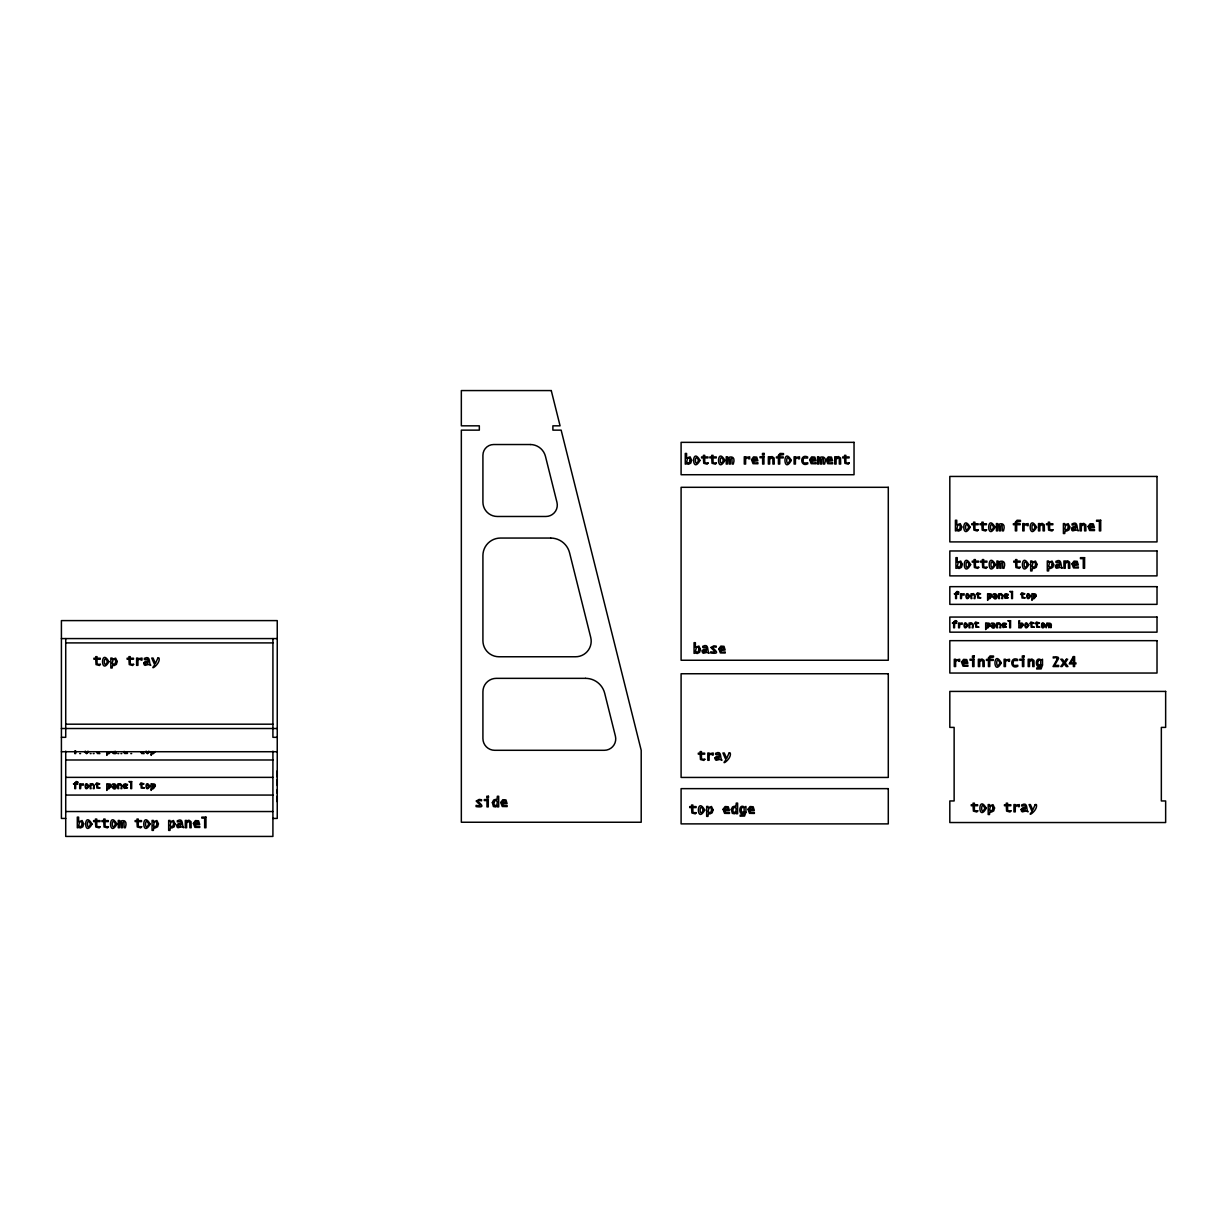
<?xml version="1.0" encoding="UTF-8"?>
<svg xmlns="http://www.w3.org/2000/svg" width="1227" height="1227" viewBox="0 0 1227 1227"><rect width="100%" height="100%" fill="white"/><g stroke="black" fill="none" stroke-linecap="round" stroke-linejoin="round"><path stroke-width="1.5" d="M87.976 751.154L86.611 753.041L85.261 751.154M148.85 751.154L147.501 753.041L146.151 751.154M111.013 751.568L109.004 753.7A1.61 1.61 0 0 1 107.961 753.317L106.795 755.357L106.795 752.028M155.292 751.568L153.283 753.7A1.61 1.61 0 0 1 152.24 753.317L151.074 755.357L151.074 752.028M88.881 751.706L86.611 753.7L84.356 751.706M149.755 751.706L147.501 753.7L145.246 751.706M110.031 751.906L109.157 752.995L107.669 752.366M154.311 751.906L153.436 752.995L151.949 752.366M112.301 751.645C111.366 754.682 118.528 753.869 116.013 752.289M113.298 751.584L114.188 752.933L115.123 751.2M61.411 638.577L277.241 638.577M65.721 642.902L272.915 642.902M65.721 724.191L272.915 724.191M61.411 728.516L277.241 728.516M61.411 737.32L65.721 737.32L65.721 638.577M277.241 737.32L272.915 737.32L272.915 638.577M61.411 751.722L277.241 751.722M79.694 753.593L80.583 753.593M90.2 753.593L91.089 753.593M93.252 753.593L94.126 753.593M117.869 753.593L118.758 753.593M120.921 753.593L121.81 753.593M130.783 753.593L131.672 753.593M65.721 759.988L272.915 759.988M65.721 777.366L272.915 777.366M65.721 795.065L272.915 795.065M65.721 811.538L272.915 811.538M65.721 818.44L61.411 818.44L61.411 620.601L277.241 620.601L277.241 818.44L272.915 818.44M123.267 751.768L124.725 753.531L127.516 753.393L124.909 752.795L124.172 751.384M141.887 751.982L144.142 753.577L141.626 753.485L140.998 751.844M97.608 751.982L99.862 753.577L97.347 753.485L96.718 751.844M277.287 770.771L277.287 777.212M277.287 779.222L277.287 785.602M277.287 789.452L277.287 793.608M277.287 795.97L277.287 801.814M272.915 751.139L272.915 836.431L65.721 836.431L65.721 751.139M75.66 750.863L75.66 753.593L74.77 753.593L74.77 750.863M745.924 812.259L744.544 816.062L740.096 816.17L740.234 815.05L744.037 815.05L744.636 812.213C738.485 818.731 737.872 802.09 744.666 807.259L745.924 806.415L745.924 812.259M1042.505 665.095L1041.14 668.884L1036.677 668.991L1036.83 667.871L1040.634 667.871L1041.232 665.034C1035.067 671.552 1034.468 654.911 1041.263 660.08L1042.505 659.236L1042.505 665.095M83.681 823.854L82.838 826.799L80.614 827.918A2.408 2.408 0 0 1 79.049 827.351L77.301 827.826L77.301 817.121L78.62 817.121L78.62 821.814L82.117 820.526L83.681 823.854M117.209 661.46L116.366 664.405L114.142 665.525A2.408 2.408 0 0 1 112.577 664.973L112.148 668.025L110.829 668.025L110.829 658.055L112.148 658.055L112.148 659.42L115.645 658.132L117.209 661.46M111.059 786.062L109.004 788.777A1.61 1.61 0 0 1 107.961 788.394L106.795 790.433L106.795 783.792L107.669 783.792C107.255 784.636 111.703 782.627 111.059 786.062M155.338 786.062L153.283 788.777A1.61 1.61 0 0 1 152.24 788.394L151.074 790.433L151.074 783.792L151.949 783.792C151.534 784.636 155.982 782.627 155.338 786.062M158.452 823.854L157.593 826.799L155.384 827.918A2.408 2.408 0 0 1 153.82 827.351L153.375 830.403L152.056 830.403L152.056 820.434L153.375 820.434L153.375 821.814L156.887 820.526L158.452 823.854M175.047 823.854L174.203 826.799L171.979 827.918A2.408 2.408 0 0 1 170.415 827.351L169.986 830.403L168.666 830.403L168.666 820.434L169.986 820.434L169.986 821.814L173.482 820.526L175.047 823.854M492.349 802.611L493.407 806.522L495.647 806.967L497.364 805.51L497.364 806.891L498.683 806.891L498.683 796.262L497.364 796.262L496.935 799.973A2.408 2.408 0 0 0 495.371 799.421L493.607 800.05L492.349 802.611M691.66 460.171L690.801 463.1L688.592 464.22A2.408 2.408 0 0 1 687.028 463.668L685.264 464.143L685.264 453.438L686.583 453.438L686.583 458.131L690.095 456.827L691.66 460.171M700.448 649.39L699.605 652.335L697.381 653.454A2.408 2.408 0 0 1 695.816 652.902L694.068 653.377L694.068 642.672L695.387 642.672L695.387 647.365L698.884 646.062L700.448 649.39M713.056 809.835L712.197 812.765L709.988 813.9A2.408 2.408 0 0 1 708.424 813.332L707.979 816.384L706.66 816.384L706.66 806.415L707.979 806.415L707.979 807.795L711.491 806.492L713.056 809.835M731.277 809.452L732.32 813.348L734.574 813.792L736.277 812.351L736.277 813.731L737.611 813.731L737.611 803.102L736.277 803.102L735.847 806.814A2.408 2.408 0 0 0 734.283 806.262L732.519 806.891L731.277 809.452M961.815 526.981L960.971 529.926L958.747 531.046A2.408 2.408 0 0 1 957.183 530.478L955.419 530.954L955.419 520.248L956.753 520.248L956.753 524.941L960.25 523.653L961.815 526.981M962.305 564.389L961.462 567.334L959.238 568.454A2.408 2.408 0 0 1 957.673 567.886L955.925 568.362L955.925 557.656L957.244 557.656L957.244 562.349L960.741 561.061L962.305 564.389M989.944 625.203L987.904 627.917A1.61 1.61 0 0 1 986.845 627.534L985.68 629.574L985.68 622.933L986.569 622.933C986.14 623.776 990.603 621.767 989.944 625.203M991.876 595.985L989.836 598.699A1.61 1.61 0 0 1 988.793 598.316L987.612 600.356L987.612 593.715L988.502 593.715C988.088 594.558 992.536 592.534 991.876 595.985M994.56 807.979L993.717 810.924L991.493 812.044A2.408 2.408 0 0 1 989.928 811.492L989.499 814.529L988.18 814.529L988.18 804.575L989.499 804.575L989.499 805.94L992.996 804.651L994.56 807.979M1023.119 625.203L1021.079 627.917A1.61 1.61 0 0 1 1020.036 627.534L1018.87 627.856L1018.87 620.724L1019.744 620.724C1017.29 625.939 1023.41 620.509 1023.119 625.203M1037.076 564.389L1036.232 567.334L1034.008 568.454A2.408 2.408 0 0 1 1032.444 567.886L1031.999 570.938L1030.68 570.938L1030.68 560.984L1031.999 560.984L1031.999 562.349L1035.511 561.061L1037.076 564.389M1036.155 595.985L1034.116 598.699A1.61 1.61 0 0 1 1033.073 598.316L1031.892 600.356L1031.892 593.715L1032.781 593.715C1032.367 594.558 1036.815 592.534 1036.155 595.985M1053.671 564.389L1052.827 567.334L1050.603 568.454A2.408 2.408 0 0 1 1049.039 567.886L1048.61 570.938L1047.291 570.938L1047.291 560.984L1048.61 560.984L1048.61 562.349L1052.106 561.061L1053.671 564.389M1069.791 526.981L1068.947 529.926L1066.723 531.046A2.408 2.408 0 0 1 1065.159 530.478L1064.729 533.53L1063.395 533.53L1063.395 523.576L1064.729 523.576L1064.729 524.941L1068.226 523.653L1069.791 526.981M74.801 782.918L74.77 783.9L73.436 783.9L74.77 784.559L74.77 788.654L75.66 788.654L75.66 784.559L77.976 783.9C74.28 785.341 75.614 780.817 78.16 782.366L76.304 781.492L74.801 782.918M778.455 455.432L778.409 456.919L776.415 456.919L776.415 457.916L778.409 457.916L778.409 464.067L779.743 464.067L779.743 457.916L783.225 457.916L783.225 456.919L779.743 456.919L779.835 455.186L783.501 454.603L783.501 453.561L780.065 453.438L778.455 455.432M953.686 622.058L953.655 623.04L952.336 623.04L953.655 623.699L953.655 627.795L954.545 627.795L954.545 623.699L956.876 623.04C953.164 624.482 954.514 619.957 957.06 621.506L955.189 620.632L953.686 622.058M955.634 592.825L955.603 593.822L954.269 593.822L955.603 594.481L955.603 598.577L956.477 598.577L956.477 594.481L958.808 593.822C955.097 595.264 956.447 590.739 958.993 592.273L957.137 591.414L955.634 592.825M988.471 657.917L988.425 659.405L986.431 659.405L986.431 660.402L988.425 660.402L988.425 666.552L989.76 666.552L989.76 660.402L993.241 660.402L993.241 659.405L989.76 659.405L989.852 657.672L993.517 657.089L993.517 656.046L990.082 655.924L988.471 657.917M1015.404 522.257L1015.358 523.745L1013.379 523.745L1013.379 524.727L1015.358 524.727L1015.358 530.877L1016.692 530.877L1016.692 524.727L1020.189 524.727L1020.189 523.745L1016.692 523.745L1016.8 521.996L1020.465 521.429L1020.465 520.371L1017.014 520.248L1015.404 522.257M88.911 786.231C83.927 794.881 83.911 777.581 88.911 786.231M92.025 824.099C83.543 839.099 83.528 809.114 92.025 824.099M108.912 661.706C100.43 676.706 100.415 646.721 108.912 661.706M116.933 824.099C108.451 839.099 108.436 809.114 116.933 824.099M149.801 786.231C144.817 794.881 144.801 777.581 149.801 786.231M150.139 824.099C141.657 839.099 141.642 809.114 150.139 824.099M700.003 460.401C691.507 475.401 691.491 445.416 700.003 460.401M724.912 460.401C716.415 475.401 716.399 445.416 724.912 460.401M704.743 810.065C696.261 825.081 696.246 795.096 704.743 810.065M791.323 460.401C782.841 475.401 782.826 445.416 791.323 460.401M970.158 527.227C961.677 542.227 961.661 512.242 970.158 527.227M970.649 564.635C962.167 579.635 962.152 549.65 970.649 564.635M967.796 625.371C962.812 634.022 962.812 616.721 967.796 625.371M969.744 596.138C964.759 604.804 964.744 587.503 969.744 596.138M995.066 527.227C986.585 542.227 986.569 512.242 995.066 527.227M995.557 564.635C987.075 579.635 987.06 549.65 995.557 564.635M986.263 808.225C977.781 823.225 977.766 793.24 986.263 808.225M1001.339 662.902C992.858 677.902 992.842 647.917 1001.339 662.902M1028.763 564.635C1020.281 579.635 1020.266 549.65 1028.763 564.635M1028.686 625.371C1023.701 634.022 1023.686 616.721 1028.686 625.371M1030.619 596.138C1025.634 604.804 1025.634 587.503 1030.619 596.138M1036.585 527.227C1028.088 542.227 1028.073 512.242 1036.585 527.227M1045.297 625.371C1040.297 634.022 1040.297 616.721 1045.297 625.371M802.887 459.788L803.256 462.073A2.331 2.331 0 0 0 804.437 463.039L807.749 462.778L807.749 463.821C799.866 467.64 799.651 453.346 807.611 456.935L807.611 458.054L803.9 458.008L802.887 459.788M1012.904 662.273L1013.272 664.559A2.331 2.331 0 0 0 1014.453 665.54L1017.766 665.264L1017.766 666.307C1009.898 670.141 1009.668 655.832 1017.643 659.436L1017.643 660.54L1013.916 660.494L1012.904 662.273M123.267 785.74L124.28 788.409L127.516 787.765C118.252 788.961 133.958 783.731 124.218 784.099A2.439 2.439 0 0 0 123.39 785.249L123.267 785.74M193.375 823.363L194.878 827.366L199.756 827.458L199.756 826.415L196.289 826.768L194.802 825.019L199.71 824.437L198.575 820.786L195.384 820.556L193.375 823.363M500.754 802.504L502.272 806.507L507.134 806.599L507.134 805.556L503.668 805.909L502.18 804.16L507.088 803.578L505.953 799.927L502.763 799.697L500.754 802.504M718.823 648.914L720.326 652.917L725.188 653.009L725.188 651.951L721.737 652.304L720.249 650.571L725.142 649.988L724.022 646.338L720.832 646.092L718.823 648.914M723.071 809.345L724.574 813.348L729.452 813.44L729.452 812.381L725.985 812.749L724.497 811.001L729.405 810.418L728.271 806.768L725.08 806.538L723.071 809.345M751.522 459.68L753.041 463.683L757.903 463.775L757.903 462.717L754.436 463.07L752.949 461.337L757.857 460.754L756.737 457.104L753.547 456.858L751.522 459.68M747.979 809.345L749.482 813.348L754.36 813.44L754.36 812.381L750.893 812.749L749.406 811.001L754.314 810.418L753.179 806.768L749.988 806.538L747.979 809.345M809.651 459.68L811.154 463.683L816.016 463.775L816.016 462.717L812.55 463.07L811.078 461.337L815.97 460.754L814.851 457.104L811.661 456.858L809.651 459.68M826.246 459.68L827.765 463.683L832.627 463.775L832.627 462.717L829.161 463.07L827.673 461.337L832.581 460.754L831.461 457.104L828.271 456.858L826.246 459.68M961.539 662.166L963.057 666.169L967.919 666.261L967.919 665.218L964.453 665.571L962.965 663.822L967.873 663.24L966.753 659.589L963.563 659.359L961.539 662.166M1004.1 595.662L1005.097 598.331L1008.349 597.687C999.069 598.883 1014.79 593.653 1005.051 594.006A2.439 2.439 0 0 0 1004.223 595.172L1004.1 595.662M1002.152 624.88L1003.165 627.549L1006.401 626.905C997.137 628.101 1012.858 622.871 1003.103 623.239A2.439 2.439 0 0 0 1002.275 624.39L1002.152 624.88M1071.999 563.899L1073.518 567.902L1078.38 567.994L1078.38 566.951L1074.913 567.303L1073.426 565.555L1078.334 564.972L1077.199 561.322L1074.008 561.092L1071.999 563.899M1088.104 526.49L1089.622 530.493L1094.484 530.585L1094.484 529.543L1091.018 529.895L1089.53 528.147L1094.438 527.564L1093.318 523.914L1090.128 523.684L1088.104 526.49M82.27 823.992L81.212 826.722L78.62 825.924L79.648 821.753L81.672 821.768L82.27 823.992M115.798 661.598L114.74 664.344L112.148 663.531L113.175 659.374L115.2 659.39L115.798 661.598M110.108 786.154C107.823 792.427 107.654 780.387 110.108 786.154M154.387 786.154C152.102 792.427 151.933 780.387 154.387 786.154M157.041 823.992L155.967 826.722L153.375 825.924L154.403 821.753L156.427 821.768L157.041 823.992M173.636 823.992L172.578 826.722L169.986 825.924L171.013 821.753L173.038 821.768L173.636 823.992M493.821 802.105L494.312 805.556L496.858 805.142L497.364 801.415L495.125 800.464L493.821 802.105M690.249 460.309L689.175 463.039L686.583 462.242L687.611 458.07L689.635 458.085L690.249 460.309M699.037 649.543L697.979 652.273L695.387 651.476L696.415 647.304L698.439 647.319L699.037 649.543M711.645 809.973L710.571 812.703L707.979 811.906L709.007 807.734L711.031 807.749L711.645 809.973M732.749 808.946L733.225 812.397L735.786 811.967L736.277 808.256L734.053 807.305L732.749 808.946M960.404 527.119L959.345 529.849L956.753 529.052L957.781 524.895L959.805 524.895L960.404 527.119M960.894 564.527L959.836 567.257L957.244 566.46L958.272 562.303L960.296 562.303L960.894 564.527M990.941 596.077C988.655 602.334 988.487 590.31 990.941 596.077M988.993 625.295C986.707 631.568 986.554 619.528 988.993 625.295M993.149 808.118L992.091 810.863L989.499 810.05L990.526 805.894L992.551 805.909L993.149 808.118M1022.183 625.295C1019.898 631.568 1019.729 619.528 1022.183 625.295M1035.665 564.527L1034.606 567.257L1031.999 566.46L1033.027 562.303L1035.051 562.303L1035.665 564.527M1035.22 596.077C1032.935 602.334 1032.766 590.31 1035.22 596.077M1052.26 564.527L1051.202 567.257L1048.61 566.46L1049.637 562.303L1051.662 562.303L1052.26 564.527M1068.38 527.119L1067.321 529.849L1064.729 529.052L1065.742 524.895L1067.766 524.895L1068.38 527.119M476.337 801.032C477.947 803.716 484.021 806.891 476.091 805.387L476.091 806.599C491.352 808.7 470.294 798.516 481.551 800.817L481.551 799.743L479.159 799.421L476.337 801.032M711 647.442C712.626 650.126 718.685 653.301 710.755 651.798L710.755 652.994C726.031 655.095 704.958 644.911 716.215 647.212L716.215 646.138L713.823 645.831L711 647.442M741.031 808.915L741.568 812.197L744.129 811.768L744.145 807.826L742.335 807.305L741.031 808.915M1037.613 661.736L1038.149 665.034L1040.711 664.589L1040.726 660.647L1038.932 660.126L1037.613 661.736M87.976 786.231C85.123 792.504 85.123 779.958 87.976 786.231M107.501 661.706C103.237 671.123 103.221 652.304 107.501 661.706M90.614 824.099C86.35 833.501 86.335 814.697 90.614 824.099M115.522 824.099C111.258 833.501 111.243 814.697 115.522 824.099M148.85 786.231C146.013 792.504 145.998 779.958 148.85 786.231M148.728 824.099C144.464 833.501 144.449 814.697 148.728 824.099M698.592 460.401C694.329 469.818 694.298 451.015 698.592 460.401M723.485 460.401C719.221 469.818 719.206 451.015 723.485 460.401M703.332 810.065C699.068 819.483 699.053 800.679 703.332 810.065M789.912 460.401C785.648 469.818 785.633 451.015 789.912 460.401M968.747 527.227C964.483 536.644 964.468 517.825 968.747 527.227M969.238 564.635C964.974 574.052 964.959 555.233 969.238 564.635M968.793 596.138C965.956 602.426 965.94 589.88 968.793 596.138M966.861 625.371C964.023 631.644 964.008 619.098 966.861 625.371M993.655 527.227C989.391 536.644 989.376 517.825 993.655 527.227M994.146 564.635C989.882 574.052 989.867 555.233 994.146 564.635M999.928 662.902C995.664 672.304 995.649 653.5 999.928 662.902M984.852 808.225C980.588 817.642 980.572 798.823 984.852 808.225M1027.352 564.635C1023.088 574.052 1023.073 555.233 1027.352 564.635M1035.159 527.227C1030.895 536.644 1030.879 517.825 1035.159 527.227M1029.683 596.138C1026.846 602.426 1026.83 589.88 1029.683 596.138M1027.751 625.371C1024.898 631.644 1024.898 619.098 1027.751 625.371M1044.346 625.371C1041.508 631.644 1041.493 619.098 1044.346 625.371M112.178 787.044C115.553 793.286 119.54 782.703 112.562 784.022L112.562 784.774C116.979 783.976 113.988 785.817 112.178 787.044M143.804 662.933L144.111 664.605A2.178 2.178 0 0 0 145.139 665.341L148.452 664.482L150.783 665.279C148.436 663.47 151.182 654.942 144.372 658.393L144.372 659.528L147.9 659.221L148.237 660.939L145.292 661.338L143.804 662.933M176.734 825.311L177.041 826.998A2.178 2.178 0 0 0 178.053 827.734L181.381 826.86L183.697 827.658C181.366 825.848 184.111 817.32 177.301 820.786L177.301 821.921L180.829 821.599L181.167 823.332L178.222 823.716L176.734 825.311M702.181 650.862L702.488 652.549A2.178 2.178 0 0 0 703.5 653.27L706.813 652.411L709.145 653.209C706.813 651.399 709.543 642.871 702.749 646.322L702.749 647.473L706.261 647.15L706.614 648.884L703.669 649.267L702.181 650.862M715.019 757.872L715.31 759.559A2.178 2.178 0 0 0 716.338 760.28L719.651 759.421L721.982 760.219C719.635 758.409 722.381 749.881 715.586 753.332L715.586 754.467L719.099 754.16L719.451 755.893L716.507 756.277L715.019 757.872M993.011 596.966C996.37 603.209 1000.373 592.626 993.379 593.945L993.379 594.696C997.812 593.899 994.821 595.724 993.011 596.966M991.063 626.184C994.437 632.426 998.441 621.844 991.447 623.163L991.447 623.914C995.864 623.117 992.873 624.957 991.063 626.184M1021.155 809.452L1021.462 811.124A2.178 2.178 0 0 0 1022.474 811.86L1025.803 811.001L1028.119 811.783C1025.787 809.973 1028.533 801.461 1021.723 804.912L1021.723 806.047L1025.251 805.74L1025.588 807.458L1022.643 807.857L1021.155 809.452M1055.358 565.846L1055.665 567.534A2.178 2.178 0 0 0 1056.692 568.27L1060.005 567.411L1062.337 568.193C1059.99 566.383 1062.735 557.871 1055.926 561.322L1055.926 562.457L1059.453 562.135L1059.791 563.868L1056.846 564.267L1055.358 565.846M1071.478 528.438L1071.769 530.125A2.178 2.178 0 0 0 1072.797 530.862L1076.11 529.987L1078.441 530.785C1076.094 528.975 1078.84 520.447 1072.045 523.914L1072.045 525.049L1075.558 524.727L1075.91 526.46L1072.965 526.858L1071.478 528.438M113.083 787.028L114.494 787.903L115.123 786.277L113.083 787.028M145.154 662.902L145.461 664.098L147.286 664.221L148.237 661.767L145.154 662.902M178.084 825.296L178.39 826.492L180.216 826.615L181.167 824.161L178.084 825.296M703.531 650.831L703.838 652.028L705.663 652.15L706.614 649.712L703.531 650.831M716.369 757.841L716.675 759.038L718.501 759.16L719.451 756.722L716.369 757.841M993.901 596.935L995.327 597.825L995.956 596.184L993.901 596.935M991.968 626.169L993.379 627.043L994.023 625.417L991.968 626.169M1022.505 809.421L1022.812 810.618L1024.637 810.74L1025.588 808.286L1022.505 809.421M1056.708 565.831L1057.014 567.027L1058.84 567.15L1059.791 564.696L1056.708 565.831M1072.827 528.423L1073.134 529.619L1074.959 529.742L1075.91 527.288L1072.827 528.423M1057.275 659.098L1052.996 666.552L1058.64 666.552L1058.64 665.387L1054.56 665.387L1058.64 658.47A2.408 2.408 0 0 0 1057.858 657.089L1053.241 656.874L1053.241 658.04L1056.248 657.457L1057.275 659.098M124.326 785.188L124.188 785.786C128.375 787.611 125.798 782.489 124.326 785.188M194.955 822.535L194.771 823.44L198.283 823.44L197.363 821.4L194.955 822.535M502.334 801.676L502.15 802.581L505.677 802.581L504.742 800.541L502.334 801.676M753.117 458.837L752.918 459.757L756.445 459.757L755.525 457.717L753.117 458.837M720.402 648.071L720.203 648.991L723.731 648.991L722.81 646.951L720.402 648.071M724.651 808.516L724.467 809.421L727.994 809.421L727.059 807.381L724.651 808.516M811.231 458.837L811.032 459.757L814.559 459.757L813.639 457.717L811.231 458.837M749.559 808.516L749.375 809.421L752.887 809.421L751.967 807.381L749.559 808.516M827.842 458.837L827.642 459.757L831.17 459.757L830.234 457.717L827.842 458.837M963.134 661.338L962.934 662.243L966.462 662.243L965.542 660.203L963.134 661.338M1005.158 595.11L1005.02 595.708C1009.207 597.58 1006.631 592.38 1005.158 595.11M1003.211 624.328L1003.088 624.926C1007.275 626.752 1004.698 621.629 1003.211 624.328M1073.579 563.07L1073.395 563.975L1076.923 563.975L1075.987 561.935L1073.579 563.07M1089.699 525.662L1089.499 526.567L1093.027 526.567L1092.107 524.527L1089.699 525.662M157.869 658.055L155.461 663.485L153.084 658.055L151.703 658.055L154.771 665.034C148.206 671.859 160.737 664.267 159.065 658.055L157.869 658.055M729.083 752.995L726.675 758.424L724.283 752.995L722.902 752.995L725.97 759.973C719.405 766.798 731.952 759.206 730.264 752.995L729.083 752.995M1035.22 804.575L1032.812 810.004L1030.435 804.575L1029.054 804.575L1032.122 811.553C1025.542 818.378 1038.088 810.786 1036.416 804.575L1035.22 804.575M119.74 822.412L119.433 827.75L118.267 827.75L118.267 820.434L119.433 820.434L119.433 821.814C122.332 819.82 128.083 819.483 125.323 827.75L124.157 827.75L123.942 821.476L122.378 823.026L122.378 827.75L121.212 827.75L121.12 821.691L119.74 822.412M727.718 458.729L727.396 464.067L726.231 464.067L726.231 456.751L727.396 456.751L727.396 458.131C730.295 456.137 736.047 455.8 733.301 464.067L732.136 464.067L731.921 457.794L730.341 459.343L730.341 464.067L729.191 464.067L729.099 458.008L727.718 458.729M819.038 458.729L818.731 464.067L817.565 464.067L817.565 456.751L818.731 456.751L818.731 458.131C821.63 456.137 827.381 455.8 824.621 464.067L823.455 464.067L823.24 457.794L821.676 459.343L821.676 464.067L820.51 464.067L820.418 458.008L819.038 458.729M997.873 525.539L997.566 530.877L996.401 530.877L996.401 523.576L997.566 523.576L997.566 524.941C1000.465 522.947 1006.217 522.61 1003.456 530.877L1002.29 530.877L1002.076 524.604L1000.511 526.153L1000.511 530.877L999.345 530.877L999.253 524.819L997.873 525.539M998.364 562.948L998.057 568.285L996.891 568.285L996.891 560.984L998.057 560.984L998.057 562.349C1000.956 560.356 1006.707 560.018 1003.947 568.285L1002.781 568.285L1002.566 562.012L1001.002 563.561L1001.002 568.285L999.836 568.285L999.76 562.227L998.364 562.948M1047.168 624.252L1046.186 627.795L1046.953 622.933C1047.628 624.037 1053.042 621.061 1050.879 627.795L1050.051 623.73L1048.916 624.65L1048.916 627.795L1048.088 623.761L1047.168 624.252M1073.364 656.598L1069.208 663.899L1073.364 663.899L1073.364 666.552L1074.607 666.552L1074.607 663.899L1075.941 663.899L1075.941 662.902L1074.607 662.902L1074.607 656.598L1073.364 656.598M1073.364 658.378L1070.327 662.902L1073.364 662.902L1073.364 658.378M1066.34 659.236L1064.484 661.951L1062.459 659.236L1060.803 659.236L1063.502 662.856L1060.788 666.552L1062.122 666.552L1064.177 663.761L1066.278 666.552L1067.935 666.552L1065.159 662.856L1067.643 659.236L1066.34 659.236M91.412 784.252L90.2 783.792L90.2 788.654L91.089 788.654C89.08 783.608 95.599 783.363 93.252 788.654L94.126 788.654L94.126 785.326L92.746 783.685A1.764 1.764 0 0 0 91.412 784.252M119.096 784.252L117.869 783.792L117.869 788.654L118.758 788.654C116.764 783.608 123.283 783.363 120.921 788.654L121.81 788.654L121.81 785.326L120.415 783.685A1.764 1.764 0 0 0 119.096 784.252M187.102 821.139L186.611 821.814L186.611 820.434L185.292 820.434L185.292 827.75L186.611 827.75L186.611 822.964L188.697 821.538L189.786 822.381L189.848 827.75L191.182 827.75L191.044 821.661L189.096 820.28A2.638 2.638 0 0 0 187.102 821.139M770.173 457.456L769.666 458.131L769.666 456.751L768.347 456.751L768.347 464.067L769.666 464.067L769.666 459.281L771.752 457.855L772.857 458.699L772.918 464.067L774.237 464.067L774.114 457.978L772.166 456.597A2.638 2.638 0 0 0 770.173 457.456M836.584 457.456L836.093 458.131L836.093 456.751L834.759 456.751L834.759 464.067L836.093 464.067L836.093 459.281L838.179 457.855L839.268 458.699L839.329 464.067L840.664 464.067L840.526 457.978L838.578 456.597A2.638 2.638 0 0 0 836.584 457.456M972.244 594.175L971.032 593.715L971.032 598.577L971.907 598.577C969.913 593.531 976.431 593.285 974.069 598.577L974.959 598.577L974.959 595.248L973.578 593.607A1.764 1.764 0 0 0 972.244 594.175M1040.327 524.266L1039.836 524.941L1039.836 523.576L1038.502 523.576L1038.502 530.877L1039.836 530.877L1039.836 526.107L1041.922 524.665L1043.011 525.509L1043.073 530.877L1044.407 530.877L1044.269 524.803L1042.321 523.408A2.638 2.638 0 0 0 1040.327 524.266M970.312 623.393L969.085 622.933L969.085 627.795L969.974 627.795C967.98 622.749 974.499 622.503 972.137 627.795L973.026 627.795L973.026 624.466L971.631 622.825A1.764 1.764 0 0 0 970.312 623.393M999.913 594.175L998.701 593.715L998.701 598.577L999.591 598.577C997.597 593.531 1004.1 593.285 1001.753 598.577L1002.628 598.577L1002.628 595.248L1001.247 593.607A1.764 1.764 0 0 0 999.913 594.175M997.98 623.393L996.769 622.933L996.769 627.795L997.643 627.795C995.649 622.749 1002.168 622.503 999.806 627.795L1000.695 627.795L1000.695 624.466L999.315 622.825A1.764 1.764 0 0 0 997.98 623.393M980.189 659.942L979.698 660.617L979.698 659.236L978.364 659.236L978.364 666.552L979.698 666.552L979.698 661.767L981.769 660.341L982.873 661.184L982.934 666.552L984.253 666.552L984.131 660.463L982.183 659.083A2.638 2.638 0 0 0 980.189 659.942M1081.846 524.266L1081.34 524.941L1081.34 523.576L1080.021 523.576L1080.021 530.877L1081.34 530.877L1081.34 526.107L1083.426 524.665L1084.53 525.509L1084.591 530.877L1085.91 530.877L1085.788 524.803L1083.84 523.408A2.638 2.638 0 0 0 1081.846 524.266M1065.742 561.675L1065.235 562.349L1065.235 560.984L1063.916 560.984L1063.916 568.285L1065.235 568.285L1065.235 563.515L1067.321 562.073L1068.41 562.917L1068.472 568.285L1069.806 568.285L1069.668 562.211L1067.72 560.816A2.638 2.638 0 0 0 1065.742 561.675M1030.005 659.942L1029.499 660.617L1029.499 659.236L1028.18 659.236L1028.18 666.552L1029.499 666.552L1029.499 661.767L1031.585 660.341L1032.674 661.184L1032.751 666.552L1034.07 666.552L1033.947 660.463L1031.999 659.083A2.638 2.638 0 0 0 1030.005 659.942M138.467 658.761L137.93 659.42L137.93 658.055L136.596 658.055L136.596 665.356L137.93 665.356L137.93 660.601C138.36 659.466 141.412 657.994 140.998 660.126L141.995 660.126L141.995 658.055L138.467 658.761M80.951 784.252L79.694 783.792L79.694 788.654L80.583 788.654L80.982 785.004L83.298 785.173L83.298 783.792L80.951 784.252M746.154 457.456L745.617 458.131L745.617 456.751L744.283 456.751L744.283 464.067L745.617 464.067L745.617 459.297C746.047 458.177 749.099 456.689 748.685 458.837L749.682 458.837L749.682 456.766L746.154 457.456M795.97 457.456L795.433 458.131L795.433 456.751L794.099 456.751L794.099 464.067L795.433 464.067L795.433 459.297C795.863 458.177 798.915 456.689 798.501 458.837L799.498 458.837L799.498 456.766L795.97 457.456M709.681 753.7L709.129 754.36L709.129 752.995L707.81 752.995L707.81 760.295L709.129 760.295L709.129 755.541C709.559 754.406 712.626 752.933 712.212 755.08L713.194 755.08L713.194 752.995L709.681 753.7M961.769 594.175L960.526 593.715L960.526 598.577L961.401 598.577L961.815 594.926L964.115 595.095L964.115 593.715L961.769 594.175M1024.622 524.266L1024.085 524.941L1024.085 523.576L1022.751 523.576L1022.751 530.877L1024.085 530.877L1024.085 526.122C1024.514 524.987 1027.566 523.5 1027.152 525.647L1028.149 525.647L1028.149 523.576L1024.622 524.266M959.836 623.393L958.578 622.933L958.578 627.795L959.468 627.795L959.882 624.144L962.183 624.313L962.183 622.933L959.836 623.393M956.186 659.942L955.634 660.617L955.634 659.236L954.299 659.236L954.299 666.552L955.634 666.552L955.634 661.798C956.063 660.663 959.115 659.175 958.701 661.322L959.698 661.322L959.698 659.252L956.186 659.942M1005.987 659.942L1005.45 660.617L1005.45 659.236L1004.115 659.236L1004.115 666.552L1005.45 666.552L1005.45 661.798C1005.879 660.663 1008.931 659.175 1008.517 661.322L1009.514 661.322L1009.514 659.252L1005.987 659.942M1015.818 805.28L1015.281 805.94L1015.281 804.575L1013.947 804.575L1013.947 811.875L1015.281 811.875L1015.281 807.121C1015.711 805.986 1018.763 804.498 1018.349 806.645L1019.346 806.645L1019.346 804.575L1015.818 805.28M708.117 463.039L705.142 462.932L704.727 461.659L704.727 457.916L707.964 457.916L707.964 456.919L704.727 456.919L704.727 455.34L703.408 455.34L703.408 456.919L701.583 456.919L701.583 457.916L703.408 457.916L703.731 463.285L707.135 464.189L708.117 463.039M716.415 463.039L713.439 462.932L713.025 461.659L713.025 457.916L716.277 457.916L716.277 456.919L713.025 456.919L713.025 455.34L711.706 455.34L711.706 456.919L709.881 456.919L709.881 457.916L711.706 457.916L712.028 463.285L715.448 464.189L716.415 463.039M849.253 463.039L846.277 462.932L845.863 461.659L845.863 457.916L849.115 457.916L849.115 456.919L845.863 456.919L845.863 455.34L844.544 455.34L844.544 456.919L842.719 456.919L842.719 457.916L844.544 457.916L844.866 463.285L848.286 464.189L849.253 463.039M100.43 664.344L97.454 664.236L97.04 662.963L97.04 659.221L100.277 659.221L100.277 658.224L97.04 658.224L97.04 656.644L95.721 656.644L95.721 658.224L93.896 658.224L93.896 659.221L95.721 659.221L96.043 664.589L99.448 665.479L100.43 664.344M133.636 664.344L130.66 664.236L130.246 662.963L130.246 659.221L133.498 659.221L133.498 658.224L130.246 658.224L130.246 656.644L128.927 656.644L128.927 658.224L127.102 658.224L127.102 659.221L128.927 659.221L129.249 664.589L132.654 665.479L133.636 664.344M978.287 529.865L975.296 529.742L974.898 528.469L974.898 524.727L978.134 524.727L978.134 523.745L974.898 523.745L974.898 522.165L973.563 522.165L973.563 523.745L971.738 523.745L971.738 524.727L973.563 524.727L973.901 530.11L977.306 531L978.287 529.865M986.585 529.865L983.609 529.742L983.195 528.469L983.195 524.727L986.431 524.727L986.431 523.745L983.195 523.745L983.195 522.165L981.861 522.165L981.861 523.745L980.051 523.745L980.051 524.727L981.861 524.727L982.198 530.11L985.603 531L986.585 529.865M1052.996 529.865L1050.021 529.742L1049.606 528.469L1049.606 524.727L1052.858 524.727L1052.858 523.745L1049.606 523.745L1049.606 522.165L1048.287 522.165L1048.287 523.745L1046.462 523.745L1046.462 524.727L1048.287 524.727L1048.61 530.11L1052.03 531L1052.996 529.865M978.778 567.273L975.802 567.15L975.388 565.877L975.388 562.135L978.625 562.135L978.625 561.153L975.388 561.153L975.388 559.573L974.054 559.573L974.054 561.153L972.229 561.153L972.229 562.135L974.054 562.135L974.391 567.518L977.796 568.408L978.778 567.273M987.075 567.273L984.1 567.15L983.686 565.877L983.686 562.135L986.922 562.135L986.922 561.153L983.686 561.153L983.686 559.573L982.367 559.573L982.367 561.153L980.542 561.153L980.542 562.135L982.367 562.135L982.689 567.518L986.094 568.408L987.075 567.273M1020.281 567.273L1017.306 567.15L1016.892 565.877L1016.892 562.135L1020.143 562.135L1020.143 561.153L1016.892 561.153L1016.892 559.573L1015.573 559.573L1015.573 561.153L1013.747 561.153L1013.747 562.135L1015.573 562.135L1015.895 567.518L1019.3 568.408L1020.281 567.273M980.695 597.902L978.425 596.982L978.425 594.481L980.588 593.822L977.551 592.779L976.324 594.481L977.551 594.481L977.766 598.07L980.695 597.902M1024.974 597.902L1022.704 596.982L1022.704 594.481L1024.867 593.822L1021.83 592.779L1020.603 594.481L1021.83 594.481L1022.045 598.07L1024.974 597.902M978.747 627.12L976.493 626.199L976.493 623.699L978.655 623.04L975.603 621.997L974.391 623.699L975.603 623.699L975.833 627.288L978.747 627.12M99.862 787.979L97.608 787.059L97.608 784.559L99.755 783.9L96.718 782.857L95.507 784.559L96.718 784.559L96.933 788.148L99.862 787.979M1034.1 627.12L1031.846 626.199L1031.846 623.699L1034.008 623.04L1030.956 621.997L1029.744 623.699L1030.956 623.699L1031.171 627.288L1034.1 627.12M1039.637 627.12L1037.367 626.199L1037.367 623.699L1039.53 623.04L1036.493 621.997L1035.281 623.699L1036.493 623.699L1036.708 627.288L1039.637 627.12M144.142 787.979L141.887 787.059L141.887 784.559L144.034 783.9L140.998 782.857L139.786 784.559L140.998 784.559L141.212 788.148L144.142 787.979M100.154 826.737L97.163 826.615L96.764 825.342L96.764 821.599L100.001 821.599L100.001 820.602L96.764 820.602L96.764 819.038L95.43 819.038L95.43 820.602L93.605 820.602L93.605 821.599L95.43 821.599L95.767 826.983L99.172 827.872L100.154 826.737M108.451 826.737L105.476 826.615L105.062 825.342L105.062 821.599L108.298 821.599L108.298 820.602L105.062 820.602L105.062 819.038L103.743 819.038L103.743 820.602L101.918 820.602L101.918 821.599L103.743 821.599L104.065 826.983L107.47 827.872L108.451 826.737M141.657 826.737L138.682 826.615L138.268 825.342L138.268 821.599L141.519 821.599L141.519 820.602L138.268 820.602L138.268 819.038L136.949 819.038L136.949 820.602L135.123 820.602L135.123 821.599L136.949 821.599L137.271 826.983L140.676 827.872L141.657 826.737M704.85 759.283L701.859 759.176L701.461 757.903L701.461 754.16L704.697 754.16L704.697 753.163L701.461 753.163L701.461 751.584L700.126 751.584L700.126 753.163L698.301 753.163L698.301 754.16L700.126 754.16L700.464 759.528L703.869 760.418L704.85 759.283M696.261 812.703L693.286 812.596L692.872 811.323L692.872 807.581L696.123 807.581L696.123 806.584L692.872 806.584L692.872 805.019L691.553 805.019L691.553 806.584L689.727 806.584L689.727 807.581L691.553 807.581L691.875 812.949L695.28 813.854L696.261 812.703M977.781 810.863L974.805 810.74L974.391 809.483L974.391 805.74L977.628 805.74L977.628 804.743L974.391 804.743L974.391 803.164L973.057 803.164L973.057 804.743L971.232 804.743L971.232 805.74L973.057 805.74L973.394 811.108L976.799 811.998L977.781 810.863M1010.987 810.863L1008.011 810.74L1007.597 809.483L1007.597 805.74L1010.833 805.74L1010.833 804.743L1007.597 804.743L1007.597 803.164L1006.278 803.164L1006.278 804.743L1004.453 804.743L1004.453 805.74L1006.278 805.74L1006.6 811.108L1010.005 811.998L1010.987 810.863M551.26 390.569L461.337 390.569L461.337 425.83L479.328 425.83L479.328 430.14L461.337 430.14L461.337 822.243L641.2 822.243L641.2 750.295L561.153 430.14L552.886 430.14L552.886 425.83L560.079 425.83L551.26 390.569M854.038 442.349L681.092 442.349L681.092 474.726L854.038 474.726L854.038 442.349M530.294 444.527L493.653 444.527A10.736 10.736 0 0 0 482.917 455.263L482.917 502.088A14.387 14.387 0 0 0 497.303 516.475L545.908 516.475A11.38 11.38 0 0 0 556.951 502.318L545.463 456.367A15.644 15.644 0 0 0 530.294 444.527M764.13 453.438L762.473 453.438L762.473 455.094L764.13 455.094L764.13 453.438M763.961 456.751L759.988 456.751L759.988 457.748L762.642 457.748L762.642 464.067L763.961 464.067L763.961 456.751M1157.015 476.444L949.821 476.444L949.821 541.905L1157.015 541.905L1157.015 476.444M888.287 487.303L681.092 487.303L681.092 660.249L888.287 660.249L888.287 487.303M1100.711 520.248L1096.57 520.248L1096.57 521.245L1099.377 521.245L1099.377 530.877L1100.711 530.877L1100.711 520.248M550.678 538.055L500.447 538.055A17.531 17.531 0 0 0 482.917 555.586L482.917 640.678A16.074 16.074 0 0 0 499.006 656.767L575.586 656.767A15.598 15.598 0 0 0 590.724 637.38L569.573 552.81A19.479 19.479 0 0 0 550.678 538.055M1157.015 550.969L949.821 550.969L949.821 575.877L1157.015 575.877L1157.015 550.969M1084.591 557.656L1080.45 557.656L1080.45 558.653L1083.272 558.653L1083.272 568.285L1084.591 568.285L1084.591 557.656M1157.015 586.659L949.821 586.659L949.821 604.359L1157.015 604.359L1157.015 586.659M1012.49 591.491L1009.729 591.491L1011.615 592.166L1011.615 598.577L1012.49 598.577L1012.49 591.491M1157.015 617.058L949.821 617.058L949.821 632.166L1157.015 632.166L1157.015 617.058M1010.557 620.724L1007.796 620.724L1009.668 621.383L1009.668 627.795L1010.557 627.795L1010.557 620.724M1157.015 640.663L949.821 640.663L949.821 673.04L1157.015 673.04L1157.015 640.663M974.146 655.924L972.49 655.924L972.49 657.595L974.146 657.595L974.146 655.924M1023.962 655.924L1022.306 655.924L1022.306 657.595L1023.962 657.595L1023.962 655.924M973.993 659.236L970.005 659.236L970.005 660.233L972.658 660.233L972.658 666.552L973.993 666.552L973.993 659.236M1023.793 659.236L1019.821 659.236L1019.821 660.233L1022.474 660.233L1022.474 666.552L1023.793 666.552L1023.793 659.236M888.287 673.746L681.092 673.746L681.092 777.443L888.287 777.443L888.287 673.746M585.555 678.347L496.291 678.347A13.374 13.374 0 0 0 482.917 691.721L482.917 738.531A11.764 11.764 0 0 0 494.68 750.295L604.344 750.295A11.411 11.411 0 0 0 615.402 736.123L604.696 693.286A19.724 19.724 0 0 0 585.555 678.347M1165.65 691.414L949.821 691.414L949.821 727.396L954.131 727.396L954.131 800.955L949.821 800.955L949.821 822.535L1165.65 822.535L1165.65 800.955L1161.34 800.955L1161.34 727.396L1165.65 727.396L1165.65 691.414M131.672 781.584L128.896 781.584L130.783 782.243L130.783 788.654L131.672 788.654L131.672 781.584M888.287 788.639L681.092 788.639L681.092 823.884L888.287 823.884L888.287 788.639M488.453 796.262L486.797 796.262L486.797 797.933L488.453 797.933L488.453 796.262M488.285 799.575L484.297 799.575L484.297 800.571L486.966 800.571L486.966 806.891L488.285 806.891L488.285 799.575M205.967 817.121L201.826 817.121L201.826 818.118L204.648 818.118L204.648 827.75L205.967 827.75L205.967 817.121"/></g></svg>
